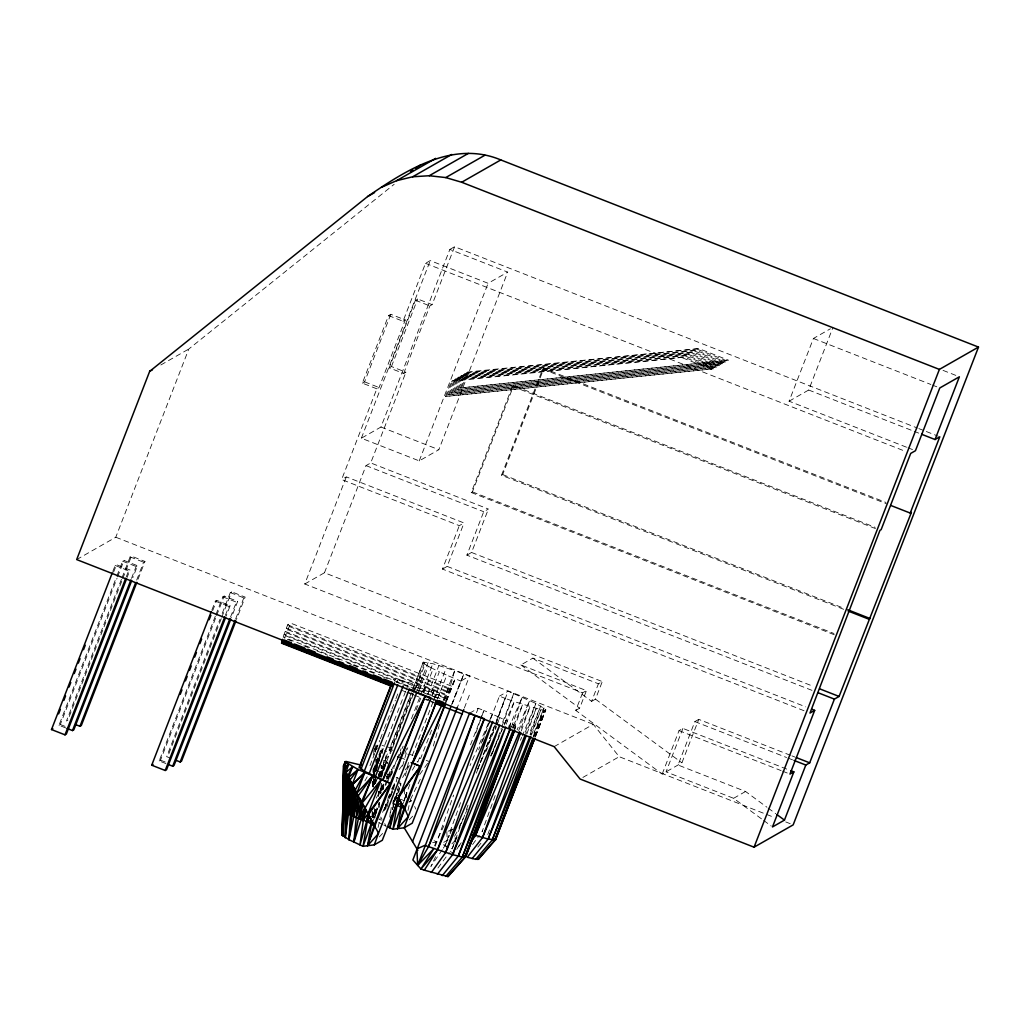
<?xml version="1.0" encoding="UTF-8"?>
<svg xmlns="http://www.w3.org/2000/svg" width="1030" height="1030" viewBox="0 0 1030 1030"><rect width="100%" height="100%" fill="white"/><g stroke="black" fill="none" stroke-linecap="round" stroke-linejoin="round"><path stroke-width="0.75" stroke-dasharray="5 3.75" d="M375.757 749.145C373.491 748.424 377.946 749.261 375.77 744.342L378.126 744.561L375.757 749.145L375.615 752.338M375.255 814.202L375.306 809.425M375.59 782.375L375.628 779.195L375.487 782.427M375.718 771.238L375.783 764.865M372.886 812.979L372.821 817.704L372.937 812.966M373.246 786.16L373.311 781.435M373.414 773.543L373.504 767.234M374.083 779.311L374.006 784.113L374.006 779.44M374.096 777.702L374.238 768.084M374.096 773.195L374.186 766.964M375.19 783.379L375.255 778.59M375.358 770.607L375.448 764.234M375.113 782.465L375.165 779.272M375.281 771.316L375.371 764.942M375.551 752.196L375.602 749.016L375.474 752.196M373.465 779.491L373.221 787.306L373.246 781.023M373.401 773.968L373.465 766.938M376.967 768.869L377.109 759.471L376.491 769.062M376.877 768.148L377.019 760.127M378.461 796.538L378.538 791.787M378.718 807.481L378.808 802.692M378.937 794.709L379.001 791.516M379.246 777.148L379.298 773.955M379.516 761.17L379.632 754.784M372.86 786.276L372.899 781.345L372.834 786.16M375.036 814.717L375.113 809.953M375.615 782.955L375.705 778.191M375.834 771.843L376.066 759.136L375.628 771.625M380.791 792.971L380.881 788.22M381.1 777.135L381.319 766.062L383.894 770.878M372.294 811.795L372.139 818.103L372.371 811.692M372.77 786.611L372.924 781.242L372.847 785.929M373.053 772.436L373.118 769.281M378.68 776.633L378.744 773.44M379.001 760.629L379.13 754.23M373.182 787.293L373.491 775.925M373.53 774.367L373.632 766.912M373.62 784.564L373.774 778.242M373.813 776.672L374.045 767.196M372.911 786.547L373.04 781.809M373.272 772.346L373.349 769.191M373.697 754.99L373.826 750.252M372.963 817.472L373.092 812.722M373.813 784.152L373.929 779.388M374.083 773.041L374.251 766.693M374.045 783.894L374.251 775.86M374.302 774.251L374.469 767.826M374.881 751.745L374.972 748.54M380.701 788.452L380.585 793.177L378.358 792.649M381.01 775.86L381.242 766.423M374.135 784.397L374.379 775.062M374.418 773.504L374.585 767.273M400.747 786.019L400.825 783.083L396.396 797.928L396.666 791.619M383.289 789.083L383.482 782.697M383.855 769.938L384.151 760.372M455.041 842.54L455.221 836.27M373.671 773.234L373.864 766.99M373.311 786.766L373.671 775.719M373.723 774.135L373.929 767.826M375.281 782.607L375.371 779.465M375.409 783.354L375.564 778.564M375.821 770.582L376.195 759.393M373.336 786.057L373.581 779.646M373.826 773.247L374.057 766.835M375.087 814.704L375.268 809.902M376.813 768.354L377.109 760.372M375.435 814.241L375.615 809.503M377.418 763.616L377.598 758.865L382.49 749.686L386.585 751.707M374.16 783.985L374.353 779.208M374.418 777.624L374.946 764.904M377.611 764.015L377.868 757.745M377.907 762.844L377.135 757.913M389.919 778.255L390.241 770.35M374.251 784.229L374.457 779.44M374.804 771.47L375.075 765.084M374.289 784.358L374.495 779.671M374.83 771.856L375.178 764.041M393.009 789.032L393.138 785.954M373.002 817.472L373.221 812.683M374.56 783.997L374.778 779.221M375.139 771.251L375.435 764.878M374.495 784.448L374.727 779.697M375.126 771.779L375.448 765.445M380.134 757.024L379.812 753.368L382.053 756.059M376.246 768.058L376.671 760.063M378.705 791.864L378.538 794.98L378.885 791.967M379.504 776.285L379.658 773.17M375.68 783.392L375.95 778.616M379.182 807.456L379.465 802.666M380.031 793.061L380.315 788.259M380.971 777.045L381.628 765.844M376.607 813.146L376.8 809.992L379.452 802.679M406.438 797.645L406.721 792.92L409.901 784.139M381.164 783.74L380.997 793.087M381.654 775.886L382.233 766.449M380.688 792.842L381.28 783.457M381.769 775.629L382.246 767.801L379.864 763.282M382.079 776.118L382.568 768.406M378.409 763.719L379.053 754.205M374.972 817.897L375.538 810.005M379.091 761.08L379.542 754.771M383.495 789.122L383.855 784.384M385.169 767.002L385.645 760.681L384.963 759.78L388.143 764.08M375.564 815.786L376.208 807.79M398.945 792.546L399.82 781.487M379.671 777.122L380.327 769.371M389.829 817.06L390.525 809.117M392.031 791.851L392.43 787.306M387.447 779.002L387.872 774.303M380.327 776.723L381.319 766.062M385.297 809.078L385.748 804.288M382.722 772.848L384.036 760.346M391.529 774.187L391.876 769.358M381.744 790.126L382.632 782.195M384.061 769.513L386.379 752.724M389.726 798.791L390.434 792.482M381.641 789.83L382.4 783.508M383.083 789.057L383.688 784.268M390.615 812.387L391.619 804.52M393.615 788.774L394.606 780.907M393.679 788.864L394.67 780.998M376.22 812.812L377.057 806.606M378.718 794.182L379.13 791.079M381.01 777.109L382.246 767.801L387.911 762.2M393.228 800.658L392.855 803.542L396.589 805.215M393.627 800.323L392.379 809.516L395.919 794.246M396.396 797.928L397.709 789.07M385.349 785.272L386.031 780.689M386.263 779.156L386.726 776.105L388.22 778.86L392.636 772.552M388.194 780.933L389.636 771.766M385.233 808.898L386.018 804.134M387.911 774.599L390.718 775.539L391.812 769.256L400.953 752.853M382.13 790.139L383.559 782.543M387.332 806.49L389.688 794.117M375.178 814.885L376.298 809.129L377.019 810.378L376.658 809.76M404.816 799.241L406.219 792.057L406.927 793.293L406.58 792.675M376.143 813.082L376.8 809.992L379.581 806.052M405.743 797.542L406.721 792.92L408.575 790.293M385.722 809.181L389.07 793.744M378.074 827.502L380.173 818.142M407.983 810.417L410.094 801.07M379.31 776.131L380.353 771.547L385.606 773.453M405.382 775.848L408.537 762.11M396.19 781.873L397.245 777.418M390.795 796.19L392.945 787.577M393.022 807.868L398.623 786.135M402.55 766.166L407.777 747.703M423.472 692.315L424.785 687.705L402.885 680.779L393.318 679.195L395.069 681.358M433.334 746.016L439.437 724.476M445.977 701.391L454.694 670.62L432.806 663.693L423.24 662.123L413.429 687.422M379.658 753.188L380.443 750.6M373.375 820.408L376.8 809.992M403.297 803.323L406.721 792.92M284.113 634.377L283.199 637.042L444.291 700.155L448.745 687.95L451.745 686.238L290.653 623.137L287.653 624.837L284.113 634.377L445.205 697.49M460.552 823.614L458.402 829.652L464.826 814.936M486.315 751.179L495.43 725.519M495.971 724.013L505.099 698.366L499.447 696.151L478.641 749.814M506.219 724.219L514.292 701.597L540.93 709.696L544.149 710.236L545.745 710.108L545.707 709.348L535.87 703.439L508.125 691.194L499.447 696.151M435.188 846.261L453.625 795.096M475.757 733.154L483.855 710.481L478.203 708.28L469.538 713.224M492.185 753.844L501.353 728.159M501.893 726.652L513.777 693.409L502.189 723.279M443.312 848.154L445.089 845.553L461.376 800.246M482.529 741.342L492.301 714.163L483.855 710.481L470.53 744.845M511.369 727.283L522.223 697.078L508.846 727.927M514.022 728.519L522.686 704.43L512.528 728.03M463.088 818.644L452.144 848.823L450.252 851.385M466.371 809.593L468.006 805.061M495.353 729.601L496.447 726.588M497.001 725.081L499.73 717.537L492.301 714.163L470.015 765.56M495.185 795.533L482.066 831.751L483.92 827.322M518.708 730.631L529.652 700.452L517.086 729.884M385.825 785.13L389.533 774.882L386.92 773.929M417.858 762.2L419.455 757.81L417.099 761.917M521.322 730.824L530.051 706.76L519.416 731.905M504.288 725.043L505.949 720.524L499.73 717.537L496.589 724.888M487.782 834.583L490.538 827.051M525.364 732.085L535.87 703.439L522.262 735.884M526.806 734.042L536.192 708.537L525.712 733.746M374.508 749.608L375.924 745.823L378.435 747.471M509.09 727.553L510.777 723.047L505.949 720.524L502.859 727.901M530.064 734.557L540.686 705.962L529.137 734.055M531.416 735.163L540.93 709.696L530.617 734.982M512.94 728.03L514.086 725.03L510.777 723.047L508.949 727.476M533.218 736.489L543.995 707.945L533.244 734.635M533.926 737.12L544.149 710.236L533.411 737.081M535.317 736.321L545.707 709.348L535.137 736.102M535.355 736.939L545.745 710.108L535.201 737.029M76.671 559.573L115.785 537.235L188.786 349.028L394.194 184.267M112.824 571.431L115.141 565.457L116.493 564.698L129.999 569.989L127.102 577.444M113.596 572.152L116.493 564.698M65.727 727.927L58.98 725.275L116.261 577.598M116.841 576.105L122.621 561.196L123.973 560.423L137.479 565.715L132.844 577.65M58.98 725.275L60.332 724.502L117.021 578.319M117.6 576.826L123.973 560.423M121.424 579.298L66.461 721L67.8 720.24L122.197 580.019M122.004 577.804L130.102 556.921L131.454 556.149L144.96 561.44L137.428 580.83M122.776 578.525L131.454 556.149M126.33 576.723L128.647 570.749L129.999 569.989M131.505 578.409L136.127 566.487L137.479 565.715M136.668 580.109L143.608 562.213L144.96 561.44M211.871 610.069L215.347 601.121L216.686 600.348L230.192 605.64L226.149 616.082M212.644 610.79L216.686 600.348M165.933 763.578L159.187 760.938L215.309 616.236M215.888 614.743L222.828 596.846L224.167 596.074L237.673 601.365L231.312 617.781M159.187 760.938L160.526 760.166L216.068 616.957M216.648 615.477L224.167 596.074M170.71 758.247L166.667 756.664L219.892 619.429M222.21 613.455L230.308 592.572L231.647 591.812L245.153 597.104L236.475 619.481M221.244 618.657L168.006 755.891L166.667 756.664M221.811 617.163L231.647 591.812M225.377 615.361L228.853 606.413L230.192 605.64M230.54 617.06L236.334 602.138L237.673 601.365M235.716 618.747L243.814 597.864L245.153 597.104M376.826 388.812L362.354 383.134L388.555 315.579L390.808 314.292L405.279 319.97L379.066 387.525L376.826 388.812L341.638 479.542L459.316 525.648L464.015 522.957L346.325 476.864L341.638 479.542M362.354 383.134L364.594 381.86L390.808 314.292M388.555 315.579L403.026 321.244L425.493 263.332L430.244 260.616L488.117 283.302L507.713 272.113L449.84 249.44L380.958 427.025L361.363 438.214L419.236 460.886L438.832 449.711L507.713 272.113M304.764 583.997L324.476 572.744L602.293 681.577L598.417 683.791L532.883 658.119L520.91 664.942L586.456 690.628L582.581 692.83L304.764 583.997L346.325 476.864M361.363 438.214L430.244 260.616M389.211 367.813L391.452 366.526L405.923 372.203L403.67 373.478L389.211 367.813L415.412 300.245L417.652 298.97L432.124 304.635L454.591 246.724L917.331 428.017M391.452 366.526L417.652 298.97M324.476 572.744L366.036 465.612L370.723 462.934L405.923 372.203M403.67 373.478L429.883 305.91L432.124 304.635M419.236 460.886L488.117 283.302M445.501 396.486L451.385 381.306L452.737 380.534L684.023 357.165L713.623 368.766L445.501 396.486L713.623 368.766M446.84 395.713L452.737 380.534M448.488 394.773L454.385 379.594L455.724 378.821L687.01 355.453L716.623 367.053L448.488 394.773L716.623 367.053M449.84 394.014L455.724 378.821M451.475 393.074L457.372 377.881L458.723 377.122L690.01 353.754L719.61 365.341L451.475 393.074L719.61 365.341M452.827 392.301L458.723 377.122M454.475 391.361L460.359 376.182L461.71 375.409L692.997 352.041L722.597 363.642L454.475 391.361L722.597 363.642M455.814 390.589L461.71 375.409M457.462 389.649L463.358 374.469L464.697 373.697L695.984 350.329L725.596 361.929L457.462 389.649L725.596 361.929M458.814 388.889L464.697 373.697M460.462 387.95L466.345 372.757L467.697 371.997L698.984 348.629L728.583 360.217L460.462 387.95L728.583 360.217M461.801 387.177L467.697 371.997M396.988 682.581L398.147 679.607M834.3 634.75L471.264 492.52L512.438 386.353L513.597 385.684L875.152 527.334M804.018 710.726L442.475 569.075L459.316 525.648M471.264 492.52L472.422 491.864L513.597 385.684M369.976 765.625L372.281 759.677M372.86 758.183L379.787 740.325M380.366 738.832L383.83 729.897M384.409 728.416L391.336 710.546M391.915 709.065L395.378 700.13M395.958 698.636L398.842 691.194M401.726 683.753L402.885 680.779M442.475 569.075L447.162 566.397L464.015 522.957M405.55 691.478L374.946 770.376L382.31 772.719L412.914 693.808M406.129 689.997L409.013 682.542M413.442 694.053L390.924 752.119L389.173 749.956L411.112 693.383M389.224 750.716L411.743 692.662M412.322 691.169L423.24 662.123M389.173 749.956L390.782 749.827L412.721 693.254M413.3 691.774L424.849 661.994M413.494 692.327L416.377 684.886M811.988 690.358L466.873 555.144L483.714 511.717L488.413 509.039L370.723 462.934M415.76 688.104L424.991 664.286L423.291 662.882M417.099 690.808L428.068 662.535M466.873 555.144L471.56 552.466L488.413 509.039M843.634 609.284L501.52 475.255L542.694 369.075L543.853 368.418L885.98 502.447M418.489 691.568L428.3 666.268L424.991 664.286M501.52 475.255L502.679 474.585L543.853 368.418M411.434 718.773L420.098 696.447M420.678 694.954L432.806 663.693M390.718 775.539L401.108 748.746M416.12 710.031L420.742 698.121M423.047 692.173L424.785 687.705L439.63 693.164L437.312 699.125M399.061 756.625L403.103 746.196M423.884 692.611L433.128 668.792L428.3 666.268M404.867 753.303L407.185 747.342M427.965 693.757L438.935 665.47M428.364 700.065L439.347 671.779L433.128 668.792M433.025 702.035L412.232 755.634L407.816 754.23M433.604 700.555L446.299 667.8M437.531 698.971L446.775 675.152L439.347 671.779M431.596 730.18L420.626 758.453L417.832 757.514M443.145 700.4L454.694 670.62L469.538 676.079L457.397 707.391M446.531 701.224L455.221 678.822L446.775 675.152M451.616 704.881L460.861 681.036L469.538 676.079M452.312 703.748L463.899 673.865L452.067 703.542M464.35 708.022L469.538 694.658M476.478 712.747L478.203 708.28M477.869 768.573L479.607 764.093M480.186 762.599L482.504 756.612M483.083 755.119L494.091 726.742M496.409 720.768L505.099 698.366L514.292 701.597L502.73 728.094M476.324 773.182L479.8 764.247M480.379 762.754L494.825 725.481M495.404 723.987L508.125 691.194M790.461 755.299L698.752 719.378L681.912 762.805L662.2 774.058L575.77 710.404L582.581 692.83M575.77 710.404L579.633 708.189L586.456 690.628M532.883 658.119L591.606 701.366L598.417 683.791M591.606 701.366L595.469 699.151L602.293 681.577M906.529 447.213L789.083 401.198L813.417 338.471L830.399 328.776M789.083 401.198L808.679 390.022L833.013 327.283M662.2 774.058L679.04 730.631L682.916 728.416L789.405 770.131M682.916 728.416L666.062 771.843L733.592 798.302L762.445 819.558M698.752 719.378L694.877 721.579L678.036 765.02L745.566 791.478L766.887 807.185M284.383 638.227L290.653 623.137M445.475 701.34L451.745 686.238M446.363 701.07L455.221 678.822L460.861 681.036M512.889 727.991L514.086 725.03L515.785 726.42L515.837 727.193L514.227 727.309L506.271 725.609M457.088 837.03L452.144 848.823L442.874 844.574M491.104 755.917L502.241 729.369M520.408 740.312L521.644 737.364M375.422 783.096L377.894 777.328M378.512 775.886L380.353 771.547M445.089 845.553L449.492 835.253M450.11 833.772L453.252 826.421M477.753 769.037L495.971 726.369M434.531 845.784L443.904 825.777M465.47 813.455L467.401 809.039M490.525 756.059L492.456 751.643M493.1 750.175L502.086 729.562M382.581 812.348L392.881 791.182M410.442 799.499L420.742 778.332M435.639 856.651L430.875 866.436L442.424 849.467M444.419 700.22L455.221 678.822M364.929 780.869L367.221 776.762M402.614 777.534L411.137 762.561M376.169 798.134L384.036 784.461M387.177 778.989L389.533 774.882M412.373 770.118L416.313 763.282M454.539 836.321L457.629 830.978M456.728 849.287L460.848 842.939M458.608 846.673L461.221 842.746M391.632 788.98L395.353 783.727M419.699 774.534L428.055 762.715M371.997 782.877L374.778 779.105M399.125 769.577L402.846 764.543M437.93 867.994L449.299 852.66M472.59 844.523L479.22 835.575M397.052 797.928L392.855 803.542L396.228 793.679L397.335 795.765M477.817 847.124L482.8 840.853M385.13 759.998L390.061 753.857M405.112 769.938L409.129 765.02M387.795 774.985L394.091 768.097M379.31 836.914L382.606 833.437M409.219 819.829L413.622 815.206M451.913 843.84L456.239 839.36M387.821 762.058L382.104 767.517L387.962 752.376L390.653 753.625M380.289 751.565L382.49 749.686L378.396 760.423L375.989 755.531M375.139 750.02L377.341 748.321M160.847 364.968L188.786 349.028M449.84 249.44L454.591 246.724M403.026 321.244L405.279 319.97M451.385 381.306L684.023 357.165M454.385 379.594L687.01 355.453M457.372 377.881L690.01 353.754M460.359 376.182L692.997 352.041M463.358 374.469L695.984 350.329M466.345 372.757L698.984 348.629M433.424 696.692L439.63 693.164M554.153 746.634L593.28 724.309L619.21 756.702L773.852 817.279M448.127 839.836L442.797 842.888L450.02 851.025M582.877 777.431L619.21 756.702M733.592 798.302L745.566 791.478M408.897 802.19L411.202 800.889L410.687 799.95L412.631 803.529M448.14 831.223L454.681 828.326M432.652 842.682L436.9 841.935L433.45 840.441L436.9 841.935M390.782 749.827L392.919 750.188M382.027 745.424L384.705 746.158M387.383 746.892L392.675 748.527M400.361 799.241L404.545 800.671M370.452 816.327L374.624 817.756L374.521 807.546M450.831 851.926L454.243 853.085M373.221 769.062L378.937 771.058M426.188 760.41L428.982 761.402M396.28 777.495L399.061 778.474M378.989 819.275L381.473 820.163M410.275 754.475L412.901 755.428M943.029 370.375L956.407 375.615M813.417 338.471L930.863 384.473M932.343 385.065L936.811 386.804M918.824 428.596L924.824 430.939M926.318 431.531L938.291 436.231M808.679 390.022L912.747 430.785M914.228 431.364L918.696 433.115M697.632 349.389L727.244 360.989M694.645 351.101L724.245 362.702M691.645 352.814L721.258 364.401M688.658 354.513L718.258 366.114M685.671 356.226L715.271 367.826M682.671 357.938L712.284 369.525M908.009 447.793L912.477 449.544M425.493 263.332L904.713 451.076M415.412 300.245L429.883 305.91M542.694 369.075L886.315 503.696M512.438 386.353L875.487 528.583M364.594 381.86L379.066 387.525M380.958 427.025L438.832 449.711M502.679 474.585L844.793 608.627M472.422 491.864L833.965 633.502M366.036 465.612L483.714 511.717M471.56 552.466L813.687 686.495M447.162 566.397L805.717 706.863M791.941 755.878L794.89 757.037M694.877 721.579L786.585 757.514M788.066 758.093L792.508 759.831M679.04 730.631L781.101 770.607M782.581 771.187L788.491 773.504M115.785 537.235L593.28 724.309M230.308 592.572L243.814 597.864M130.102 556.921L143.608 562.213M222.828 596.846L236.334 602.138M287.653 624.837L448.745 687.95M122.621 561.196L136.127 566.487M289.327 626.498L450.419 689.611M785.748 821.94L790.203 823.691M286.379 628.184L447.471 691.284M215.347 601.121L228.853 606.413M288.001 629.781L449.093 692.894M285.181 631.39L446.273 694.503M115.141 565.457L128.647 570.749M286.701 632.896L447.793 696.01M285.49 635.742L446.582 698.855M287.357 639.398L294.825 642.308M303.773 645.823L308.24 647.574M317.189 651.076L327.63 655.17M335.098 658.093L341.059 660.423M347.02 662.766L351.5 664.517M352.994 665.11L373.877 673.285M382.825 676.787L387.293 678.538M396.254 682.053L414.15 689.057M415.644 689.649L439.501 698.997M426.291 699.1L433.746 702.022M408.82 692.521L413.3 694.272M429.703 700.696L434.184 702.447M400.992 690.036L405.472 691.787M406.966 692.379L412.927 694.709M414.266 695.147L421.734 698.07M423.227 698.662L433.81 702.898M160.526 760.166L165.933 762.277M60.332 724.502L65.727 726.626M397.297 756.625L401.198 758.35M383.791 825.043L386.237 826.176M400.297 757.217L405.266 759.612M378.847 822.584L382.555 824.425M768.148 808.099L775.667 813.649M763.706 820.485L771.225 826.021M595.469 699.151L681.912 762.805M520.91 664.942L579.633 708.189M385.645 760.681L387.164 762.728M380.765 817.035L382.066 819.417M386.739 776.144L388.117 778.667M392.726 787.19L394.091 789.714M382.246 767.801L383.675 770.44M414.639 806.464L415.785 809.104M384.718 823.549L385.864 826.176M446.827 831.802L447.252 840.815M382.079 748.514L382.169 754.694M404.43 789.006L404.533 799.216M384.473 807.211L384.203 810.404L384.512 807.263M515.785 726.42L514.627 729.42L515.785 726.42M433.978 690.95L431.66 696.924L433.978 690.95"/><path stroke-width="1.5" d="M343.067 822.172L343.492 790.628M418.257 692.842L430.952 698.108L378.332 833.772L367.517 845.746L374.096 825.519L390.434 783.392L358.041 769.462L345.102 761.84L343.608 765.895L344.535 769.114L343.183 810.159L343.608 765.844L343.84 765.226L343.75 771.702L343.84 765.226L344.535 765.316L344.445 771.547L344.535 765.316L343.84 765.226L343.183 810.159C353.406 820.344 374.353 818.322 378.332 833.772L374.289 844.845L363.036 846.325L348.925 839.669L342.218 835.175L343.672 765.445L345.848 761.415L361.427 765.2M345.114 811.614L345.668 771.74L343.956 810.816L344.535 769.114L346.389 773.285L345.114 811.614L347.213 774.985L348.127 776.813L346.647 812.554L349.131 778.796L352.659 785.478L350.779 814.807L355.363 790.512L353.985 787.963L350.779 814.807L351.41 783.135L348.539 813.61L349.131 778.796M346.647 812.554L347.213 774.985M343.672 765.445L342.784 809.644L343.492 779.504M342.771 809.284L343.505 793.396M343.994 771.444L344.136 765.174M343.183 810.159L344.136 768.045L346.003 762.895L343.608 765.895L344.69 769.487L358.26 795.855L348.925 839.669L352.337 784.873L364.774 772.564L356.818 793.216L353.354 816.108L358.298 795.933L353.869 842.128L364.942 808.215L381.216 779.633L362.122 803.001L372.577 775.989L356.818 793.216L374.92 825.918L367.517 845.746L371.997 821.515L363.036 846.325L368.444 814.756L390.434 783.392L425.3 695.907L382.787 780.058L364.311 771.174L359.251 767.028L392.173 682.169M343.505 779.53L342.218 835.175L342.9 834.789M343.698 771.586L343.84 765.226M343.209 822.159L343.518 809.529M344.432 771.65L344.548 766.912M343.84 767.144L342.218 835.175L343.479 801.533M348.513 764.556L344.69 769.487L343.016 836.141L345.964 772.397L348.513 764.556L344.123 767.942M343.956 810.816L345.05 770.35M343.157 809.065L343.505 798.134M343.84 791.928L344.69 769.487M348.539 813.61L350.226 780.894M353.354 816.108L355.363 790.512M362.933 820.614L364.659 807.687L359.457 819.017L361.414 801.675L359.843 798.778L356.251 817.511L361.414 801.675L366.307 810.765L362.933 820.614L390.434 783.392L382.787 780.058L416.854 692.224L410.661 689.418M281.666 643.287L282.452 639.321M439.076 700.683L443.544 702.434L442.758 706.4L444.509 703.387M348.925 839.669L355.183 790.177L364.774 772.564L352.183 784.603L358.041 769.462L348.475 777.495L352.569 766.758L345.964 772.397L345.269 837.648L352.337 784.873M364.942 808.215L359.985 844.961L368.444 814.756M391.555 815.631L389.906 827.875L392.958 829.253L404.211 827.772L412.219 823.202L457.397 707.391M374.096 825.519L371.328 820.215L366.667 822.288L367.98 813.88L381.216 779.633M397.464 799.602L396.589 805.215L404.816 808.782L408.253 816.687L404.211 827.772L417.845 850.368M445.771 702.55L420.356 766.32L398.353 797.671L392.958 829.253L401.906 804.43L397.438 828.674L408.253 816.687L451.037 706.374M353.869 842.128L361.543 801.919L372.577 775.989L358.234 795.83M344.406 765.303L345.102 761.84M359.457 819.017L363.024 804.662M435.806 703.439L412.708 762.985L420.356 766.32L404.018 808.447L397.438 828.674L404.829 808.833L398.224 797.439L389.906 827.875L387.46 826.742M424.321 870.17L447.947 876.607L464.813 857.295L514.665 730.18L465.612 856.844L462.328 857.076L452.621 854.655L424.772 845.398L416.918 848.887L417.678 865.406L428.493 846.724L475.178 715.438L484.383 718.683L437.531 849.866L424.321 870.17L420.922 868.998L412.876 859.96L469.538 713.224L473.761 714.884M431.351 872.474L445.655 852.531L492.778 721.502L437.531 849.866L420.922 868.998L433.875 848.591L417.678 865.406L475.178 715.438M470.208 842.926L475.577 835.446L506.992 748.102M508.073 745.089L510.777 737.557M437.39 874.316L452.621 854.655L499.589 725.339L445.655 852.531M534.776 738.433L495.52 839.759L478.564 859.136L475.718 859.329L467.311 857.243L482.529 837.583L520.768 732.317M442.243 875.642L458.221 856.188L505.717 727.116L452.621 854.655M472.165 858.569L488.143 839.102L526.253 735.549M445.797 876.414L462.328 857.076L510.455 728.274M475.718 859.329L492.25 839.991L530.862 736.656M464.813 857.295L513.095 730.296L462.328 857.076M477.869 859.522L494.735 840.21L533.36 738.613M447.947 876.607L465.612 856.844L514.047 730.914M472.86 834.558L488.143 839.102L495.52 839.759L534.171 739.321M149.672 371.354L76.671 559.573L554.153 746.634L580.083 779.028L754.063 847.188L793.177 824.863L978.5 347.084L500.799 159.933C453.11 139.797 405.691 170.362 367.594 196.55L149.672 371.354L152.466 369.757M126.523 578.937L66.345 734.068L65.006 734.841L51.5 729.549L112.257 572.925M58.633 713.854L60.371 709.387M63.834 700.439L65.572 695.958M69.049 687.01L70.787 682.53M74.25 673.581L75.988 669.114M78.306 663.14L80.044 658.672M83.507 649.724L85.245 645.244M65.006 734.841L125.75 578.216M67.079 728.455L72.486 730.566L130.926 579.903M131.686 580.637L73.825 729.794L72.486 730.566M75.911 724.708L79.967 726.292L135.509 583.096M136.848 582.323L81.306 725.532L79.967 726.292M225.57 617.575L166.551 769.719L165.212 770.492L151.706 765.2L211.292 611.562M180.237 694.323L181.975 689.855M185.452 680.894L187.19 676.427M189.494 670.453L191.232 665.985M194.709 657.037L196.447 652.557M199.91 643.608L201.648 639.128M209.167 619.738L210.905 615.271M165.212 770.492L224.798 616.854M168.637 764.633L172.692 766.217L229.96 618.541M230.733 619.275L174.031 765.457L172.692 766.217M176.117 760.372L180.173 761.955L235.136 620.24M235.896 620.961L181.512 761.183L180.173 761.955M359.303 767.801L392.224 682.942M361.002 769.191L394.503 682.851M364.311 771.174L397.812 684.834M369.139 773.697L403.206 685.864M375.358 776.684L409.425 688.851M374.894 825.867L425.3 695.907M436.733 700.619L382.297 840.287L374.289 844.845M404.816 808.782L445.372 704.211M412.554 841.587L463.783 709.503M754.063 847.188L939.386 369.41L978.5 347.084M811.692 709.207L814.679 710.378L789.971 774.084L793.847 771.869L790.885 770.71M793.847 771.869L772.487 826.948L784.448 820.112L805.821 765.045L809.683 762.831L834.39 699.125L839.09 696.447L911.383 512.399L910.224 513.069L890.796 505.46M921.67 434.287L935.047 439.527L959.381 376.787L939.785 387.975L915.451 450.715L910.7 453.419L881.126 529.678L879.968 530.334L809.992 713.056L814.679 710.378M910.224 513.069L939.798 436.81L935.047 439.527M494.735 840.21L534.609 738.523M482.31 811.138L484.074 806.683M486.418 800.735L489.353 793.306M490.525 790.332L514.022 730.888M516.339 783.663L518.103 779.195M520.446 773.26L522.21 768.792M524.553 762.844L527.489 755.415M528.673 752.441L533.373 740.557M492.25 839.991L532.806 738.574M458.221 856.188L510.404 728.262M488.143 839.102L530.012 736.476M482.529 837.583L525.094 735.227M475.577 835.446L519.416 731.905M428.493 846.724L484.383 718.683M346.003 762.895L343.943 767.44M412.708 762.985L442.256 704.494M352.569 766.758L347.689 775.938L345.269 837.648L349.84 780.148L358.041 769.462M366.667 822.288L369.654 817.035L367.98 813.88M399.563 799.95L396.589 805.215L401.249 803.143L400.567 806.954L402.64 805.782M398.816 795.508L420.356 766.32L411.137 762.561M410.481 171.714L412.978 170.04M415.489 168.366L420.51 165.019M367.594 196.55L374.585 192.559M381.383 187.344L396.576 180.688L435.69 158.363M396.576 180.688L412.682 176.774L451.81 154.448M412.682 176.774L429.24 175.731L468.367 153.393M429.24 175.731L445.745 177.572L484.86 155.247M445.745 177.572L461.672 182.259L500.799 159.933M51.5 729.549L52.852 728.777M151.706 765.2L153.045 764.427M372.718 822.867L370.646 824.039L371.328 820.215L369.654 817.035M461.672 182.259L939.386 369.41M847.793 609.799L870.196 618.579M848.128 611.048L869.037 619.236M819.661 688.838L839.09 696.447M817.962 692.688L834.39 699.125M796.37 757.617L809.683 762.831M793.976 760.41L805.821 765.045M283.945 639.9L291.4 642.823M294.387 643.995L304.829 648.089M307.816 649.26L315.27 652.183M327.205 656.857L333.166 659.187M339.14 661.53L343.608 663.281M349.582 665.612L357.037 668.534M362.998 670.878L367.478 672.629M373.439 674.972L380.907 677.894M383.881 679.053L391.349 681.976M281.924 641.124L392.301 684.371M435.561 701.314L443.016 704.237M281.602 642.411L391.979 685.658M435.239 702.602L442.694 705.524M283.533 643.428L337.222 664.466M340.209 665.638L361.092 673.813M364.079 674.985L389.43 684.924M435.677 703.039L443.132 705.962M281.525 643.145L391.902 686.392M435.149 703.336L462.045 713.957M776.929 814.576L784.448 820.112M494.606 838.652L495.52 839.759M477.766 858.17L478.564 859.136M464.685 855.724L465.612 856.844M398.353 797.671L404.018 808.447"/></g></svg>
